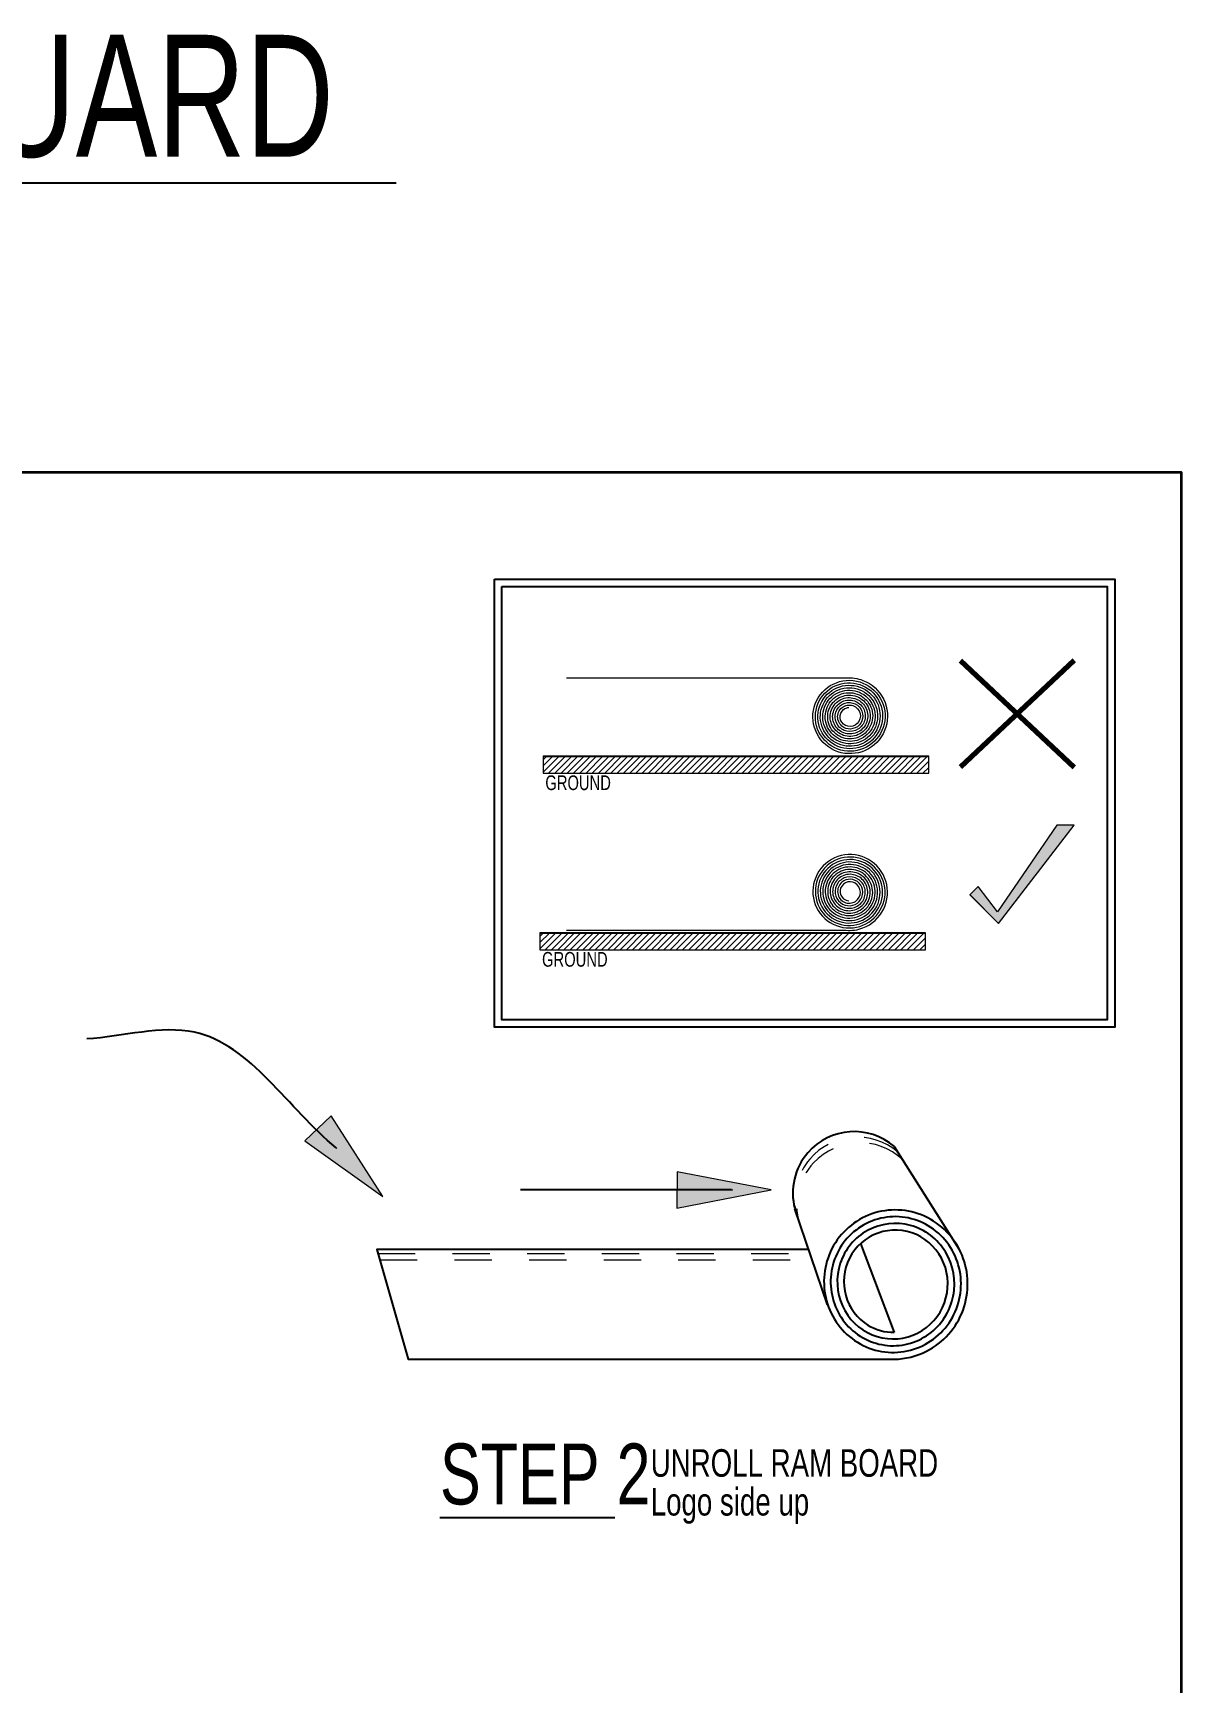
# Model space of a CAD drawing. Header units: inches. Extents: x -9 to 49, y -7 to 10.3.
# Drawn here: x 28.03 to 31.106, y 5.91 to 10.329 of the extents above; entities that cross this region are included whole.
import ezdxf

# ---------------------------------------------------------------- set-up
doc = ezdxf.new("R2010")
doc.units = ezdxf.units.IN
doc.header["$MEASUREMENT"] = 0
for name, pattern in [('AI-Linetype-6', [0.048611, 0.027778, -0.020833]), ('AI-Linetype-62', [0.048611, 0.027778, -0.020833]), ('AI-Linetype-63', [0.048611, 0.027778, -0.020833]), ('AI-Linetype-7', [0.048611, 0.027778, -0.020833])]:
    doc.linetypes.add(name, pattern=pattern)
for name, color, linetype in [('A-Anno-Titl-Otln', 7, 'Continuous'), ('A-ANNO-TXT', 7, 'Continuous'), ('A-LINE-HIDDEN', 7, 'Continuous'), ('A-LINE-HVY', 7, 'Continuous'), ('A-LINE-LIGHT', 7, 'Continuous'), ('A-LINE-SCREEN', 7, 'Continuous')]:
    doc.layers.add(name, color=color, linetype=linetype)

# ---------------------------------------------------------------- blocks, each defined once
blk = doc.blocks.new('block 12')
at = {"layer": 'A-LINE-SCREEN', "lineweight": 0}
for points in [[(30.4215, 7.8719), (30.4215, 7.9172), (29.3884, 7.9172), (29.3884, 7.8719), (30.4215, 7.8719)], [(29.3884, 7.9077), (29.3978, 7.9172)], [(29.3884, 7.891), (29.4145, 7.9172)], [(29.3884, 7.8743), (29.4313, 7.9172)], [(29.4027, 7.8719), (29.448, 7.9172)], [(29.4194, 7.8719), (29.4647, 7.9172)], [(29.4362, 7.8719), (29.4814, 7.9172)], [(29.4529, 7.8719), (29.4982, 7.9172)], [(29.4696, 7.8719), (29.5149, 7.9172)], [(29.4863, 7.8719), (29.5316, 7.9172)], [(29.5031, 7.8719), (29.5483, 7.9172)], [(29.5198, 7.8719), (29.5651, 7.9172)], [(29.5365, 7.8719), (29.5818, 7.9172)], [(29.5532, 7.8719), (29.5985, 7.9172)], [(29.57, 7.8719), (29.6152, 7.9172)], [(29.5867, 7.8719), (29.6319, 7.9172)], [(29.6034, 7.8719), (29.6487, 7.9172)], [(29.6201, 7.8719), (29.6654, 7.9172)], [(29.6369, 7.8719), (29.6821, 7.9172)], [(29.6536, 7.8719), (29.6988, 7.9172)], [(29.6703, 7.8719), (29.7156, 7.9172)], [(29.687, 7.8719), (29.7323, 7.9172)], [(29.7037, 7.8719), (29.749, 7.9172)], [(29.7205, 7.8719), (29.7657, 7.9172)], [(29.7372, 7.8719), (29.7825, 7.9172)], [(29.7539, 7.8719), (29.7992, 7.9172)], [(29.7706, 7.8719), (29.8159, 7.9172)], [(29.7874, 7.8719), (29.8326, 7.9172)], [(29.8041, 7.8719), (29.8494, 7.9172)], [(29.8208, 7.8719), (29.8661, 7.9172)], [(29.8375, 7.8719), (29.8828, 7.9172)], [(29.8543, 7.8719), (29.8995, 7.9172)], [(29.871, 7.8719), (29.9163, 7.9172)], [(29.8877, 7.8719), (29.933, 7.9172)], [(29.9044, 7.8719), (29.9497, 7.9172)], [(29.9212, 7.8719), (29.9664, 7.9172)], [(29.9379, 7.8719), (29.9831, 7.9172)], [(29.9546, 7.8719), (29.9999, 7.9172)], [(29.9713, 7.8719), (30.0166, 7.9172)], [(29.9881, 7.8719), (30.0333, 7.9172)], [(30.0048, 7.8719), (30.05, 7.9172)], [(30.0215, 7.8719), (30.0668, 7.9172)], [(30.0382, 7.8719), (30.0835, 7.9172)], [(30.0549, 7.8719), (30.1002, 7.9172)], [(30.0717, 7.8719), (30.1169, 7.9172)], [(30.0884, 7.8719), (30.1337, 7.9172)], [(30.1051, 7.8719), (30.1504, 7.9172)], [(30.1218, 7.8719), (30.1671, 7.9172)], [(30.1386, 7.8719), (30.1838, 7.9172)], [(30.1553, 7.8719), (30.2006, 7.9172)], [(30.172, 7.8719), (30.2173, 7.9172)], [(30.1887, 7.8719), (30.234, 7.9172)], [(30.2055, 7.8719), (30.2507, 7.9172)], [(30.2222, 7.8719), (30.2674, 7.9172)], [(30.2389, 7.8719), (30.2842, 7.9172)], [(30.2556, 7.8719), (30.3009, 7.9172)], [(30.2724, 7.8719), (30.3176, 7.9172)], [(30.2891, 7.8719), (30.3343, 7.9172)], [(30.3058, 7.8719), (30.3511, 7.9172)], [(30.3225, 7.8719), (30.3678, 7.9172)], [(30.3392, 7.8719), (30.3845, 7.9172)], [(30.356, 7.8719), (30.4012, 7.9172)], [(30.3727, 7.8719), (30.418, 7.9172)], [(30.3894, 7.8719), (30.4215, 7.9039)], [(30.4061, 7.8719), (30.4215, 7.8872)]]:
    blk.add_lwpolyline(points, dxfattribs=at)
blk = doc.blocks.new('block 13')
at = {"layer": 'A-LINE-SCREEN', "color": 8, "lineweight": 25}
blk.add_lwpolyline([(29.3884, 7.9172), (30.4215, 7.9172)], dxfattribs=at)
blk = doc.blocks.new('block 14')
at = {"layer": 'A-LINE-SCREEN', "lineweight": 0}
for points in [[(30.4303, 8.3452), (30.4303, 8.3904), (29.3972, 8.3904), (29.3972, 8.3452), (30.4303, 8.3452)], [(29.3972, 8.381), (29.4067, 8.3904)], [(29.3972, 8.3643), (29.4234, 8.3904)], [(29.3972, 8.3476), (29.4401, 8.3904)], [(29.4116, 8.3452), (29.4568, 8.3904)], [(29.4283, 8.3452), (29.4736, 8.3904)], [(29.445, 8.3452), (29.4903, 8.3904)], [(29.4617, 8.3452), (29.507, 8.3904)], [(29.4785, 8.3452), (29.5237, 8.3904)], [(29.4952, 8.3452), (29.5404, 8.3904)], [(29.5119, 8.3452), (29.5572, 8.3904)], [(29.5286, 8.3452), (29.5739, 8.3904)], [(29.5454, 8.3452), (29.5906, 8.3904)], [(29.5621, 8.3452), (29.6073, 8.3904)], [(29.5788, 8.3452), (29.6241, 8.3904)], [(29.5955, 8.3452), (29.6408, 8.3904)], [(29.6122, 8.3452), (29.6575, 8.3904)], [(29.629, 8.3452), (29.6742, 8.3904)], [(29.6457, 8.3452), (29.691, 8.3904)], [(29.6624, 8.3452), (29.7077, 8.3904)], [(29.6791, 8.3452), (29.7244, 8.3904)], [(29.6959, 8.3452), (29.7411, 8.3904)], [(29.7126, 8.3452), (29.7579, 8.3904)], [(29.7293, 8.3452), (29.7746, 8.3904)], [(29.746, 8.3452), (29.7913, 8.3904)], [(29.7628, 8.3452), (29.808, 8.3904)], [(29.7795, 8.3452), (29.8248, 8.3904)], [(29.7962, 8.3452), (29.8415, 8.3904)], [(29.8129, 8.3452), (29.8582, 8.3904)], [(29.8297, 8.3452), (29.8749, 8.3904)], [(29.8464, 8.3452), (29.8916, 8.3904)], [(29.8631, 8.3452), (29.9084, 8.3904)], [(29.8798, 8.3452), (29.9251, 8.3904)], [(29.8966, 8.3452), (29.9418, 8.3904)], [(29.9133, 8.3452), (29.9585, 8.3904)], [(29.93, 8.3452), (29.9753, 8.3904)], [(29.9467, 8.3452), (29.992, 8.3904)], [(29.9634, 8.3452), (30.0087, 8.3904)], [(29.9802, 8.3452), (30.0254, 8.3904)], [(29.9969, 8.3452), (30.0422, 8.3904)], [(30.0136, 8.3452), (30.0589, 8.3904)], [(30.0303, 8.3452), (30.0756, 8.3904)], [(30.0471, 8.3452), (30.0923, 8.3904)], [(30.0638, 8.3452), (30.1091, 8.3904)], [(30.0805, 8.3452), (30.1258, 8.3904)], [(30.0972, 8.3452), (30.1425, 8.3904)], [(30.114, 8.3452), (30.1592, 8.3904)], [(30.1307, 8.3452), (30.1759, 8.3904)], [(30.1474, 8.3452), (30.1927, 8.3904)], [(30.1641, 8.3452), (30.2094, 8.3904)], [(30.1809, 8.3452), (30.2261, 8.3904)], [(30.1976, 8.3452), (30.2428, 8.3904)], [(30.2143, 8.3452), (30.2596, 8.3904)], [(30.231, 8.3452), (30.2763, 8.3904)], [(30.2477, 8.3452), (30.293, 8.3904)], [(30.2645, 8.3452), (30.3097, 8.3904)], [(30.2812, 8.3452), (30.3265, 8.3904)], [(30.2979, 8.3452), (30.3432, 8.3904)], [(30.3146, 8.3452), (30.3599, 8.3904)], [(30.3314, 8.3452), (30.3766, 8.3904)], [(30.3481, 8.3452), (30.3934, 8.3904)], [(30.3648, 8.3452), (30.4101, 8.3904)], [(30.3815, 8.3452), (30.4268, 8.3904)], [(30.3983, 8.3452), (30.4303, 8.3772)], [(30.415, 8.3452), (30.4303, 8.3605)]]:
    blk.add_lwpolyline(points, dxfattribs=at)
blk = doc.blocks.new('block 15')
at = {"layer": 'A-LINE-SCREEN', "color": 8, "lineweight": 25}
blk.add_lwpolyline([(29.3972, 8.3904), (30.4303, 8.3904)], dxfattribs=at)
blk = doc.blocks.new('block 179')
at = {"layer": 'A-LINE-HVY', "color": 7, "lineweight": 25}
blk.add_lwpolyline([(29.2862, 8.8449), (30.9088, 8.8449), (30.9088, 7.6844), (29.2862, 7.6844), (29.2862, 8.8449)], dxfattribs=at)
blk = doc.blocks.new('block 180')
at = {"layer": 'A-LINE-HVY', "color": 7, "lineweight": 25}
blk.add_lwpolyline([(29.2663, 8.8647), (30.9287, 8.8647), (30.9287, 7.6645), (29.2663, 7.6645), (29.2663, 8.8647)], dxfattribs=at)
blk = doc.blocks.new('block 181')
at = {"layer": 'A-LINE-HVY'}
blk.add_hatch(color=7, dxfattribs=at).paths.add_polyline_path([(30.8203, 8.2058), (30.7734, 8.2058), (30.6151, 7.9738), (30.5627, 8.0414), (30.5405, 8.0191), (30.6174, 7.9421)])
at = {"layer": 'A-LINE-HVY', "lineweight": 0}
blk.add_lwpolyline([(30.8203, 8.2058), (30.7734, 8.2058), (30.6151, 7.9738), (30.5627, 8.0414), (30.5405, 8.0191), (30.6174, 7.9421), (30.8203, 8.2058)], dxfattribs=at)
blk = doc.blocks.new('block 182')
at = {"layer": 'A-LINE-HVY'}
h = blk.add_hatch(color=7, dxfattribs=at)
h.dxf.hatch_style = 2
h.paths.add_polyline_path([(30.5401, 8.0195), (30.6174, 7.9421), (30.8203, 8.2058), (30.7734, 8.2058), (30.6151, 7.9738), (30.5627, 8.0414), (30.5405, 8.0191)])
at = {"layer": 'A-LINE-HVY', "lineweight": 0}
blk.add_lwpolyline([(30.5401, 8.0195), (30.6174, 7.9421), (30.8203, 8.2058), (30.7734, 8.2058), (30.6151, 7.9738), (30.5627, 8.0414), (30.5405, 8.0191)], dxfattribs=at)
blk = doc.blocks.new('block 201')
at = {"layer": 'A-LINE-HVY', "color": 7, "lineweight": 25}
blk.add_open_spline([(30.3385, 7.3444), (30.2699, 7.4039), (30.1659, 7.3965), (30.1064, 7.3279), (30.0708, 7.2868), (30.0577, 7.2308), (30.0715, 7.1782)], degree=3, knots=[0, 0, 0, 0, 1, 1, 1, 2, 2, 2, 2], dxfattribs=at)
blk = doc.blocks.new('block 318')
at = {"layer": 'A-LINE-HVY', "color": 7, "lineweight": 25}
blk.add_lwpolyline([(30.1087, 7.0682), (28.9515, 7.0682), (29.0349, 6.7747), (30.344, 6.7747)], dxfattribs=at)
blk = doc.blocks.new('block 319')
at = {"layer": 'A-LINE-HVY', "color": 7, "lineweight": 25}
blk.add_lwpolyline([(30.1588, 6.9204), (30.0717, 7.1775)], dxfattribs=at)
blk = doc.blocks.new('block 320')
at = {"layer": 'A-LINE-HVY', "color": 7, "lineweight": 25}
blk.add_lwpolyline([(30.512, 7.0698), (30.3387, 7.3437)], dxfattribs=at)
blk = doc.blocks.new('block 321')
at = {"layer": 'A-LINE-HVY', "color": 7, "lineweight": 25}
blk.add_open_spline([(30.3378, 6.7747), (30.3677, 6.7751), (30.3974, 6.7824), (30.4241, 6.7958), (30.4692, 6.8185), (30.505, 6.8589), (30.5224, 6.9063), (30.5398, 6.9536), (30.5386, 7.0074), (30.5196, 7.0535), (30.5005, 7.0996), (30.4638, 7.1376), (30.4193, 7.1577), (30.3748, 7.1779), (30.3231, 7.18), (30.2775, 7.164), (30.232, 7.1479), (30.1933, 7.1139), (30.1711, 7.0711), (30.149, 7.0282), (30.1438, 6.977), (30.1564, 6.931), (30.1691, 6.8849), (30.1994, 6.8444), (30.2392, 6.8199), (30.2791, 6.7954), (30.3279, 6.7871), (30.373, 6.7968), (30.418, 6.8064), (30.4587, 6.834), (30.4847, 6.8719), (30.5107, 6.9098), (30.5217, 6.9577), (30.5152, 7.0028), (30.5086, 7.048), (30.4846, 7.09), (30.4498, 7.118), (30.415, 7.146), (30.3698, 7.1598), (30.326, 7.1561), (30.2823, 7.1524), (30.2405, 7.1313), (30.2115, 7.0986), (30.1825, 7.0659), (30.1665, 7.022), (30.1674, 6.9785), (30.1683, 6.9351), (30.186, 6.8925), (30.2156, 6.8618), (30.2452, 6.8312), (30.2863, 6.8127), (30.328, 6.8109), (30.3697, 6.8091), (30.4116, 6.824), (30.4428, 6.8514), (30.474, 6.8787), (30.4942, 6.9182), (30.4984, 6.9592), (30.5027, 7.0003), (30.4909, 7.0425), (30.4666, 7.075), (30.4424, 7.1074), (30.4058, 7.1298), (30.3668, 7.1365), (30.3277, 7.1431), (30.2866, 7.1341), (30.254, 7.1122), (30.2215, 7.0902), (30.1979, 7.0555), (30.1891, 7.0175), (30.1804, 6.9794), (30.1865, 6.9383), (30.2055, 6.9049), (30.2245, 6.8715), (30.2562, 6.8462), (30.2921, 6.8352), (30.328, 6.8243), (30.3676, 6.8278), (30.4007, 6.8445), (30.4337, 6.8612), (30.4599, 6.8909), (30.4725, 6.9255), (30.4852, 6.9601), (30.4842, 6.9994), (30.4703, 7.0329), (30.4563, 7.0664), (30.4296, 7.0939), (30.3973, 7.1084), (30.365, 7.123), (30.3275, 7.1244), (30.2947, 7.1127), (30.2619, 7.101), (30.234, 7.0764), (30.2182, 7.0456), (30.2024, 7.0148), (30.1988, 6.978), (30.2079, 6.9451), (30.2171, 6.9122), (30.2388, 6.8834), (30.2673, 6.866), (30.2885, 6.853), (30.3133, 6.8464), (30.3378, 6.8469)], degree=3, knots=[0, 0, 0, 0, 1, 1, 1, 2, 2, 2, 3, 3, 3, 4, 4, 4, 5, 5, 5, 6, 6, 6, 7, 7, 7, 8, 8, 8, 9, 9, 9, 10, 10, 10, 11, 11, 11, 12, 12, 12, 13, 13, 13, 14, 14, 14, 15, 15, 15, 16, 16, 16, 17, 17, 17, 18, 18, 18, 19, 19, 19, 20, 20, 20, 21, 21, 21, 22, 22, 22, 23, 23, 23, 24, 24, 24, 25, 25, 25, 26, 26, 26, 27, 27, 27, 28, 28, 28, 29, 29, 29, 30, 30, 30, 31, 31, 31, 32, 32, 32, 33, 33, 33, 34, 34, 34, 34], dxfattribs=at)
blk = doc.blocks.new('block 478')
at = {"layer": 'A-LINE-LIGHT', "color": 7, "lineweight": 9}
blk.add_lwpolyline([(29.4595, 7.924), (30.2083, 7.924)], dxfattribs=at)
blk = doc.blocks.new('block 479')
at = {"layer": 'A-LINE-LIGHT', "color": 7, "lineweight": 9}
blk.add_open_spline([(30.2083, 7.924), (30.2238, 7.9226), (30.2395, 7.9248), (30.254, 7.9304), (30.2781, 7.9396), (30.2984, 7.9582), (30.3097, 7.9813), (30.3209, 8.0044), (30.3229, 8.0316), (30.3154, 8.0559), (30.3079, 8.0803), (30.2908, 8.1014), (30.2689, 8.1138), (30.2469, 8.1263), (30.2202, 8.13), (30.1959, 8.1242), (30.1715, 8.1183), (30.1497, 8.1029), (30.1361, 8.0821), (30.1224, 8.0613), (30.1171, 8.0354), (30.1213, 8.0111), (30.1256, 7.9868), (30.1393, 7.9644), (30.1589, 7.9497), (30.1784, 7.935), (30.2036, 7.9281), (30.2277, 7.9308), (30.2518, 7.9334), (30.2746, 7.9455), (30.2903, 7.9637), (30.306, 7.982), (30.3143, 8.0063), (30.3132, 8.0301), (30.3122, 8.0539), (30.3017, 8.0771), (30.2848, 8.0936), (30.2679, 8.1102), (30.2446, 8.1199), (30.2211, 8.1203), (30.1977, 8.1208), (30.1743, 8.112), (30.157, 8.0964), (30.1397, 8.0808), (30.1287, 8.0586), (30.1268, 8.0356), (30.1249, 8.0127), (30.132, 7.9891), (30.1462, 7.9712), (30.1604, 7.9533), (30.1815, 7.9411), (30.2039, 7.9378), (30.2264, 7.9345), (30.2499, 7.94), (30.2683, 7.9528), (30.2868, 7.9656), (30.3, 7.9855), (30.3047, 8.0073), (30.3094, 8.029), (30.3055, 8.0524), (30.2941, 8.0713), (30.2827, 8.0902), (30.264, 8.1045), (30.243, 8.1104), (30.2219, 8.1164), (30.1987, 8.114), (30.1795, 8.104), (30.1603, 8.0941), (30.1451, 8.0766), (30.138, 8.0564), (30.1308, 8.0361), (30.1317, 8.0133), (30.1403, 7.9938), (30.1488, 7.9743), (30.165, 7.9584), (30.1843, 7.9502), (30.2037, 7.9419), (30.2262, 7.9413), (30.2458, 7.9485), (30.2654, 7.9556), (30.282, 7.9704), (30.2913, 7.9889), (30.3006, 8.0073), (30.3025, 8.0293), (30.2968, 8.0489), (30.291, 8.0686), (30.2775, 8.0857), (30.2601, 8.096), (30.2426, 8.1063), (30.2213, 8.1096), (30.2017, 8.1051), (30.1821, 8.1007), (30.1645, 8.0886), (30.1533, 8.0722), (30.1422, 8.0557), (30.1376, 8.0351), (30.1407, 8.0156), (30.1438, 7.9962), (30.1545, 7.9782), (30.1699, 7.9663), (30.1853, 7.9543), (30.2052, 7.9486), (30.2244, 7.9504), (30.2436, 7.9522), (30.2619, 7.9616), (30.2745, 7.9759), (30.2871, 7.9902), (30.294, 8.0093), (30.2934, 8.0281), (30.2929, 8.047), (30.2849, 8.0655), (30.2717, 8.0787), (30.2585, 8.0919), (30.2402, 8.0998), (30.2218, 8.1004), (30.2033, 8.1011), (30.1848, 8.0944), (30.1711, 8.0824), (30.1573, 8.0703), (30.1485, 8.053), (30.1467, 8.035), (30.1449, 8.017), (30.1503, 7.9985), (30.1612, 7.9843), (30.1721, 7.9702), (30.1884, 7.9604), (30.2059, 7.9576), (30.2234, 7.9548), (30.2417, 7.9588), (30.2562, 7.9686), (30.2707, 7.9783), (30.2812, 7.9937), (30.2851, 8.0105), (30.289, 8.0274), (30.2861, 8.0455), (30.2775, 8.0603), (30.2689, 8.0751), (30.2546, 8.0863), (30.2384, 8.0911), (30.2222, 8.0959), (30.2044, 8.0943), (30.1894, 8.0868), (30.1745, 8.0793), (30.1627, 8.0661), (30.157, 8.0506), (30.1513, 8.0351), (30.1518, 8.0176), (30.1581, 8.0026), (30.1645, 7.9876), (30.1766, 7.9753), (30.1914, 7.9688), (30.2061, 7.9623), (30.2232, 7.9616), (30.2382, 7.9669), (30.2532, 7.9721), (30.2659, 7.9832), (30.2732, 7.9971), (30.2804, 8.011), (30.2821, 8.0276), (30.2779, 8.0425), (30.2738, 8.0575), (30.2638, 8.0705), (30.2507, 8.0785), (30.2376, 8.0864), (30.2216, 8.0891), (30.2068, 8.0859), (30.192, 8.0828), (30.1787, 8.0739), (30.1702, 8.0617), (30.1617, 8.0494), (30.1581, 8.034), (30.1602, 8.0195), (30.1623, 8.0049), (30.1702, 7.9914), (30.1815, 7.9824), (30.1929, 7.9734), (30.2076, 7.9689), (30.2219, 7.9701), (30.2361, 7.9713), (30.2497, 7.978), (30.2592, 7.9885), (30.2686, 7.9989), (30.2738, 8.013), (30.2736, 8.0269), (30.2733, 8.0408), (30.2676, 8.0544), (30.2581, 8.0642), (30.2485, 8.074), (30.2352, 8.0799), (30.2217, 8.0806), (30.2083, 8.0812), (30.1947, 8.0765), (30.1846, 8.0678), (30.1745, 8.0592), (30.168, 8.0467), (30.1665, 8.0336), (30.1651, 8.0206), (30.1688, 8.0072), (30.1766, 7.9969), (30.1843, 7.9866), (30.196, 7.9795), (30.2085, 7.9773), (30.221, 7.9751), (30.2342, 7.9779), (30.2447, 7.9847), (30.2551, 7.9916), (30.2627, 8.0025), (30.2656, 8.0144), (30.2685, 8.0264), (30.2666, 8.0393), (30.2606, 8.0498), (30.2547, 8.0604), (30.2446, 8.0684), (30.2332, 8.0719), (30.2219, 8.0754), (30.2093, 8.0744), (30.1988, 8.0693), (30.1882, 8.0641), (30.1799, 8.0549), (30.1758, 8.0442), (30.1717, 8.0334), (30.1719, 8.0212), (30.1762, 8.0108), (30.1805, 8.0003), (30.1889, 7.9917), (30.199, 7.9871), (30.2091, 7.9825), (30.2209, 7.982), (30.2312, 7.9855), (30.2415, 7.989), (30.2503, 7.9965), (30.2554, 8.0059), (30.2604, 8.0154), (30.2616, 8.0267), (30.2589, 8.0368), (30.2562, 8.047), (30.2495, 8.0559), (30.2407, 8.0613), (30.2319, 8.0667), (30.2212, 8.0686), (30.2113, 8.0666), (30.2014, 8.0645), (30.1924, 8.0587), (30.1867, 8.0506), (30.1809, 8.0425), (30.1785, 8.0323), (30.1798, 8.0227), (30.1812, 8.013), (30.1862, 8.0041), (30.1937, 7.9981), (30.2011, 7.9922), (30.2107, 7.9892), (30.22, 7.9899), (30.2292, 7.9906), (30.2381, 7.9949), (30.2443, 8.0016), (30.2504, 8.0083), (30.2538, 8.0174), (30.2537, 8.0263), (30.2536, 8.0352), (30.25, 8.0439), (30.244, 8.0502), (30.2379, 8.0565), (30.2295, 8.0603), (30.221, 8.0607), (30.2125, 8.0611), (30.204, 8.0582), (30.1977, 8.0529), (30.1892, 8.0457), (30.1849, 8.0342), (30.1864, 8.0235), (30.1879, 8.0129), (30.1951, 8.0034), (30.2046, 7.9991), (30.214, 7.9949), (30.2255, 7.9959), (30.2339, 8.0014), (30.2422, 8.0069), (30.2473, 8.0168), (30.2471, 8.0265), (30.2469, 8.0362), (30.2415, 8.0454), (30.2335, 8.0502), (30.2255, 8.055), (30.2152, 8.0553), (30.2072, 8.0513), (30.1992, 8.0472), (30.1937, 8.039), (30.1928, 8.0305), (30.192, 8.0219), (30.1958, 8.0132), (30.2023, 8.0081), (30.2063, 8.0051), (30.2111, 8.0033), (30.2159, 8.0031)], degree=3, knots=[0, 0, 0, 0, 1, 1, 1, 2, 2, 2, 3, 3, 3, 4, 4, 4, 5, 5, 5, 6, 6, 6, 7, 7, 7, 8, 8, 8, 9, 9, 9, 10, 10, 10, 11, 11, 11, 12, 12, 12, 13, 13, 13, 14, 14, 14, 15, 15, 15, 16, 16, 16, 17, 17, 17, 18, 18, 18, 19, 19, 19, 20, 20, 20, 21, 21, 21, 22, 22, 22, 23, 23, 23, 24, 24, 24, 25, 25, 25, 26, 26, 26, 27, 27, 27, 28, 28, 28, 29, 29, 29, 30, 30, 30, 31, 31, 31, 32, 32, 32, 33, 33, 33, 34, 34, 34, 35, 35, 35, 36, 36, 36, 37, 37, 37, 38, 38, 38, 39, 39, 39, 40, 40, 40, 41, 41, 41, 42, 42, 42, 43, 43, 43, 44, 44, 44, 45, 45, 45, 46, 46, 46, 47, 47, 47, 48, 48, 48, 49, 49, 49, 50, 50, 50, 51, 51, 51, 52, 52, 52, 53, 53, 53, 54, 54, 54, 55, 55, 55, 56, 56, 56, 57, 57, 57, 58, 58, 58, 59, 59, 59, 60, 60, 60, 61, 61, 61, 62, 62, 62, 63, 63, 63, 64, 64, 64, 65, 65, 65, 66, 66, 66, 67, 67, 67, 68, 68, 68, 69, 69, 69, 70, 70, 70, 71, 71, 71, 72, 72, 72, 73, 73, 73, 74, 74, 74, 75, 75, 75, 76, 76, 76, 77, 77, 77, 78, 78, 78, 79, 79, 79, 80, 80, 80, 81, 81, 81, 82, 82, 82, 83, 83, 83, 84, 84, 84, 85, 85, 85, 86, 86, 86, 87, 87, 87, 88, 88, 88, 89, 89, 89, 90, 90, 90, 91, 91, 91, 92, 92, 92, 93, 93, 93, 94, 94, 94, 95, 95, 95, 96, 96, 96, 97, 97, 97, 98, 98, 98, 98], dxfattribs=at)
blk = doc.blocks.new('block 480')
at = {"layer": 'A-LINE-LIGHT', "color": 7, "lineweight": 9}
blk.add_lwpolyline([(29.4595, 8.6001), (30.2083, 8.6001)], dxfattribs=at)
blk = doc.blocks.new('block 481')
at = {"layer": 'A-LINE-LIGHT', "color": 7, "lineweight": 9}
blk.add_open_spline([(30.2083, 8.6001), (30.2238, 8.6015), (30.2395, 8.5993), (30.254, 8.5938), (30.2781, 8.5845), (30.2984, 8.5659), (30.3097, 8.5428), (30.3209, 8.5198), (30.3229, 8.4925), (30.3154, 8.4682), (30.3079, 8.4439), (30.2908, 8.4227), (30.2689, 8.4103), (30.2469, 8.3978), (30.2202, 8.3941), (30.1959, 8.3999), (30.1715, 8.4058), (30.1497, 8.4212), (30.1361, 8.442), (30.1224, 8.4628), (30.1171, 8.4887), (30.1213, 8.513), (30.1256, 8.5373), (30.1393, 8.5597), (30.1589, 8.5744), (30.1784, 8.5891), (30.2036, 8.596), (30.2277, 8.5933), (30.2518, 8.5907), (30.2746, 8.5786), (30.2903, 8.5604), (30.306, 8.5421), (30.3143, 8.5178), (30.3132, 8.494), (30.3122, 8.4702), (30.3017, 8.447), (30.2848, 8.4305), (30.2679, 8.4139), (30.2446, 8.4042), (30.2211, 8.4038), (30.1977, 8.4033), (30.1743, 8.4121), (30.157, 8.4277), (30.1397, 8.4433), (30.1287, 8.4655), (30.1268, 8.4885), (30.1249, 8.5115), (30.132, 8.535), (30.1462, 8.5529), (30.1604, 8.5708), (30.1815, 8.583), (30.2039, 8.5863), (30.2264, 8.5896), (30.2499, 8.5841), (30.2683, 8.5713), (30.2868, 8.5585), (30.3, 8.5386), (30.3047, 8.5168), (30.3094, 8.4951), (30.3055, 8.4717), (30.2941, 8.4528), (30.2827, 8.4339), (30.264, 8.4196), (30.243, 8.4137), (30.2219, 8.4077), (30.1987, 8.4101), (30.1795, 8.4201), (30.1603, 8.43), (30.1451, 8.4475), (30.138, 8.4677), (30.1308, 8.488), (30.1317, 8.5108), (30.1403, 8.5303), (30.1488, 8.5498), (30.165, 8.5657), (30.1843, 8.5739), (30.2037, 8.5822), (30.2262, 8.5828), (30.2458, 8.5756), (30.2654, 8.5685), (30.282, 8.5537), (30.2913, 8.5352), (30.3006, 8.5168), (30.3025, 8.4948), (30.2968, 8.4752), (30.291, 8.4556), (30.2775, 8.4384), (30.2601, 8.4281), (30.2426, 8.4178), (30.2213, 8.4146), (30.2017, 8.419), (30.1821, 8.4234), (30.1645, 8.4355), (30.1533, 8.4519), (30.1422, 8.4684), (30.1376, 8.489), (30.1407, 8.5085), (30.1438, 8.5279), (30.1545, 8.5459), (30.1699, 8.5578), (30.1853, 8.5698), (30.2052, 8.5755), (30.2244, 8.5737), (30.2436, 8.5719), (30.2619, 8.5626), (30.2745, 8.5482), (30.2871, 8.5339), (30.294, 8.5148), (30.2934, 8.496), (30.2929, 8.4771), (30.2849, 8.4587), (30.2717, 8.4454), (30.2585, 8.4322), (30.2402, 8.4243), (30.2218, 8.4237), (30.2033, 8.4231), (30.1848, 8.4297), (30.1711, 8.4418), (30.1573, 8.4538), (30.1485, 8.4711), (30.1467, 8.4891), (30.1449, 8.5071), (30.1503, 8.5256), (30.1612, 8.5398), (30.1721, 8.5539), (30.1884, 8.5637), (30.2059, 8.5665), (30.2234, 8.5694), (30.2417, 8.5653), (30.2562, 8.5555), (30.2707, 8.5458), (30.2812, 8.5304), (30.2851, 8.5136), (30.289, 8.4967), (30.2861, 8.4786), (30.2775, 8.4638), (30.2689, 8.4491), (30.2546, 8.4379), (30.2384, 8.433), (30.2222, 8.4282), (30.2044, 8.4298), (30.1894, 8.4373), (30.1745, 8.4448), (30.1627, 8.458), (30.157, 8.4735), (30.1513, 8.489), (30.1518, 8.5065), (30.1581, 8.5215), (30.1645, 8.5365), (30.1766, 8.5488), (30.1914, 8.5553), (30.2061, 8.5618), (30.2232, 8.5625), (30.2382, 8.5572), (30.2532, 8.552), (30.2659, 8.5409), (30.2732, 8.527), (30.2804, 8.5131), (30.2821, 8.4965), (30.2779, 8.4816), (30.2738, 8.4667), (30.2638, 8.4536), (30.2507, 8.4456), (30.2376, 8.4377), (30.2216, 8.4351), (30.2068, 8.4382), (30.192, 8.4413), (30.1787, 8.4502), (30.1702, 8.4624), (30.1617, 8.4747), (30.1581, 8.4901), (30.1602, 8.5046), (30.1623, 8.5192), (30.1702, 8.5327), (30.1815, 8.5417), (30.1929, 8.5507), (30.2076, 8.5552), (30.2219, 8.554), (30.2361, 8.5528), (30.2497, 8.5461), (30.2592, 8.5356), (30.2686, 8.5252), (30.2738, 8.5111), (30.2736, 8.4972), (30.2733, 8.4833), (30.2676, 8.4697), (30.2581, 8.4599), (30.2485, 8.4501), (30.2352, 8.4442), (30.2217, 8.4436), (30.2083, 8.4429), (30.1947, 8.4476), (30.1846, 8.4563), (30.1745, 8.4649), (30.168, 8.4774), (30.1665, 8.4905), (30.1651, 8.5035), (30.1688, 8.5169), (30.1766, 8.5272), (30.1843, 8.5375), (30.196, 8.5446), (30.2085, 8.5468), (30.221, 8.549), (30.2342, 8.5462), (30.2447, 8.5394), (30.2551, 8.5325), (30.2627, 8.5216), (30.2656, 8.5097), (30.2685, 8.4977), (30.2666, 8.4848), (30.2606, 8.4743), (30.2547, 8.4638), (30.2446, 8.4557), (30.2332, 8.4522), (30.2219, 8.4487), (30.2093, 8.4497), (30.1988, 8.4549), (30.1882, 8.46), (30.1799, 8.4692), (30.1758, 8.4799), (30.1717, 8.4907), (30.1719, 8.5029), (30.1762, 8.5133), (30.1805, 8.5238), (30.1889, 8.5324), (30.199, 8.537), (30.2091, 8.5416), (30.2209, 8.5421), (30.2312, 8.5386), (30.2415, 8.5351), (30.2503, 8.5276), (30.2554, 8.5182), (30.2604, 8.5087), (30.2616, 8.4974), (30.2589, 8.4873), (30.2562, 8.4771), (30.2495, 8.4682), (30.2407, 8.4628), (30.2319, 8.4574), (30.2212, 8.4555), (30.2113, 8.4575), (30.2014, 8.4596), (30.1924, 8.4654), (30.1867, 8.4735), (30.1809, 8.4816), (30.1785, 8.4918), (30.1798, 8.5014), (30.1812, 8.5111), (30.1862, 8.52), (30.1937, 8.526), (30.2011, 8.532), (30.2107, 8.5349), (30.22, 8.5342), (30.2292, 8.5335), (30.2381, 8.5292), (30.2443, 8.5225), (30.2504, 8.5158), (30.2538, 8.5067), (30.2537, 8.4978), (30.2536, 8.4889), (30.25, 8.4802), (30.244, 8.4739), (30.2379, 8.4676), (30.2295, 8.4638), (30.221, 8.4634), (30.2125, 8.463), (30.204, 8.4659), (30.1977, 8.4713), (30.1892, 8.4784), (30.1849, 8.4899), (30.1864, 8.5006), (30.1879, 8.5112), (30.1951, 8.5207), (30.2046, 8.525), (30.214, 8.5293), (30.2255, 8.5283), (30.2339, 8.5227), (30.2422, 8.5172), (30.2473, 8.5073), (30.2471, 8.4976), (30.2469, 8.488), (30.2415, 8.4787), (30.2335, 8.4739), (30.2255, 8.4691), (30.2152, 8.4688), (30.2072, 8.4728), (30.1992, 8.4769), (30.1937, 8.4851), (30.1928, 8.4936), (30.192, 8.5022), (30.1958, 8.5109), (30.2023, 8.516), (30.2063, 8.519), (30.2111, 8.5208), (30.2159, 8.5211)], degree=3, knots=[0, 0, 0, 0, 1, 1, 1, 2, 2, 2, 3, 3, 3, 4, 4, 4, 5, 5, 5, 6, 6, 6, 7, 7, 7, 8, 8, 8, 9, 9, 9, 10, 10, 10, 11, 11, 11, 12, 12, 12, 13, 13, 13, 14, 14, 14, 15, 15, 15, 16, 16, 16, 17, 17, 17, 18, 18, 18, 19, 19, 19, 20, 20, 20, 21, 21, 21, 22, 22, 22, 23, 23, 23, 24, 24, 24, 25, 25, 25, 26, 26, 26, 27, 27, 27, 28, 28, 28, 29, 29, 29, 30, 30, 30, 31, 31, 31, 32, 32, 32, 33, 33, 33, 34, 34, 34, 35, 35, 35, 36, 36, 36, 37, 37, 37, 38, 38, 38, 39, 39, 39, 40, 40, 40, 41, 41, 41, 42, 42, 42, 43, 43, 43, 44, 44, 44, 45, 45, 45, 46, 46, 46, 47, 47, 47, 48, 48, 48, 49, 49, 49, 50, 50, 50, 51, 51, 51, 52, 52, 52, 53, 53, 53, 54, 54, 54, 55, 55, 55, 56, 56, 56, 57, 57, 57, 58, 58, 58, 59, 59, 59, 60, 60, 60, 61, 61, 61, 62, 62, 62, 63, 63, 63, 64, 64, 64, 65, 65, 65, 66, 66, 66, 67, 67, 67, 68, 68, 68, 69, 69, 69, 70, 70, 70, 71, 71, 71, 72, 72, 72, 73, 73, 73, 74, 74, 74, 75, 75, 75, 76, 76, 76, 77, 77, 77, 78, 78, 78, 79, 79, 79, 80, 80, 80, 81, 81, 81, 82, 82, 82, 83, 83, 83, 84, 84, 84, 85, 85, 85, 86, 86, 86, 87, 87, 87, 88, 88, 88, 89, 89, 89, 90, 90, 90, 91, 91, 91, 92, 92, 92, 93, 93, 93, 94, 94, 94, 95, 95, 95, 96, 96, 96, 97, 97, 97, 98, 98, 98, 98], dxfattribs=at)
blk = doc.blocks.new('block 482')
at = {"layer": 'A-LINE-LIGHT', "color": 7, "lineweight": 70}
blk.add_lwpolyline([(30.8203, 8.6467), (30.5153, 8.3612)], dxfattribs=at)
blk = doc.blocks.new('block 483')
at = {"layer": 'A-LINE-LIGHT', "color": 7, "lineweight": 70}
blk.add_lwpolyline([(30.5153, 8.6467), (30.8203, 8.3612)], dxfattribs=at)
blk = doc.blocks.new('block 509')
at = {"layer": 'A-LINE-LIGHT', "color": 7, "linetype": 'AI-Linetype-6', "lineweight": 5}
blk.add_open_spline([(30.3479, 7.3297), (30.2775, 7.3897), (30.1718, 7.3814), (30.1118, 7.311), (30.0777, 7.2712), (30.0643, 7.2177), (30.0755, 7.1664)], degree=3, knots=[0, 0, 0, 0, 1, 1, 1, 2, 2, 2, 2], dxfattribs=at)
blk = doc.blocks.new('block 510')
at = {"layer": 'A-LINE-LIGHT', "color": 7, "linetype": 'AI-Linetype-7', "lineweight": 5}
blk.add_open_spline([(30.3601, 7.3098), (30.2918, 7.3732), (30.185, 7.3691), (30.1217, 7.3008), (30.0817, 7.2577), (30.067, 7.1969), (30.083, 7.1403)], degree=3, knots=[0, 0, 0, 0, 1, 1, 1, 2, 2, 2, 2], dxfattribs=at)
blk = doc.blocks.new('block 596')
at = {"layer": 'A-LINE-LIGHT', "color": 7, "lineweight": 25}
blk.add_lwpolyline([(30.3385, 6.846), (30.2483, 7.0847)], dxfattribs=at)
blk = doc.blocks.new('block 637')
h = blk.add_hatch(color=7)
h.dxf.hatch_style = 2
h.paths.add_polyline_path([(28.8424, 7.3413), (28.8439, 7.3396), (28.8419, 7.3407)])
at = {"lineweight": 0}
blk.add_lwpolyline([(28.8424, 7.3413), (28.8439, 7.3396), (28.8419, 7.3407), (28.8424, 7.3413)], dxfattribs=at)
at = {"color": 7, "lineweight": 25}
blk.add_open_spline([(28.8422, 7.341), (28.7157, 7.4442), (28.6122, 7.6187), (28.4628, 7.6508), (28.3745, 7.6697), (28.2702, 7.6389), (28.1739, 7.633)], degree=3, knots=[0, 0, 0, 0, 1, 1, 1, 2, 2, 2, 2], dxfattribs=at)
blk = doc.blocks.new('block 638')
h = blk.add_hatch(color=7)
h.dxf.hatch_style = 2
h.paths.add_polyline_path([(29.9019, 7.2287), (29.9041, 7.2283), (29.9019, 7.2279)])
at = {"color": 7, "lineweight": 25}
blk.add_lwpolyline([(29.9019, 7.2283), (29.3361, 7.2283)], dxfattribs=at)
at = {"lineweight": 0}
blk.add_lwpolyline([(29.9019, 7.2287), (29.9041, 7.2283), (29.9019, 7.2279), (29.9019, 7.2287)], dxfattribs=at)
blk = doc.blocks.new('block 683')
at = {"color": 7, "lineweight": 35}
blk.add_lwpolyline([(23.8395, 0.4805), (23.8395, 9.152), (31.1065, 9.152), (31.1065, 0.4805), (23.8395, 0.4805)], dxfattribs=at)
blk = doc.blocks.new('block 711')
at = {"layer": 'A-LINE-HIDDEN', "color": 7, "linetype": 'AI-Linetype-62', "lineweight": 5}
blk.add_lwpolyline([(28.9593, 7.041), (30.118, 7.041)], dxfattribs=at)
blk = doc.blocks.new('block 712')
at = {"layer": 'A-LINE-HIDDEN', "color": 7, "linetype": 'AI-Linetype-63', "lineweight": 5}
blk.add_lwpolyline([(28.9544, 7.0581), (30.1122, 7.0581)], dxfattribs=at)
blk = doc.blocks.new('block 785')
at = {"layer": 'A-ANNO-TXT', "color": 7, "insert": (29.4029, 8.2991), "char_height": 0.039418, "attachment_point": 7}
blk.add_mtext('\\fMyriad Pro|b0|i0|c0|p34;\\W0.75;GROUND', dxfattribs=at)
blk = doc.blocks.new('block 786')
at = {"layer": 'A-ANNO-TXT', "color": 7, "insert": (29.3941, 7.8259), "char_height": 0.039418, "attachment_point": 7}
blk.add_mtext('\\fMyriad Pro|b0|i0|c0|p34;\\W0.75;GROUND', dxfattribs=at)
blk = doc.blocks.new('block 791')
at = {"layer": 'A-ANNO-TXT', "color": 7, "char_height": 0.073909, "attachment_point": 7}
for s, insert in [('\\fMyriad Pro|b0|i0|c0|p34;\\W0.75;UNROLL RAM BOARD', (29.6854, 6.4586)), ('\\fMyriad Pro|b0|i0|c0|p34;\\W0.75;Logo side up ', (29.6854, 6.3334))]:
    blk.add_mtext(s, dxfattribs=dict(at, insert=insert))
blk = doc.blocks.new('block 810')
at = {"layer": 'A-ANNO-TXT', "color": 2, "lineweight": 25}
blk.add_lwpolyline([(26.67, 9.9271), (29.003, 9.9271)], dxfattribs=at)
at = {"layer": 'A-ANNO-TXT', "color": 2, "insert": (26.67, 9.9924), "char_height": 0.32663, "attachment_point": 7}
blk.add_mtext('\\fMyriad Pro|b0|i0|c0|p34;\\W0.75;WALL GUARD', dxfattribs=at)
blk = doc.blocks.new('block 875')
at = {"layer": 'A-Anno-Titl-Otln', "color": 7, "lineweight": 35}
blk.add_lwpolyline([(23.8395, 9.152), (31.1065, 9.152)], dxfattribs=at)
blk = doc.blocks.new('block 876')
at = {"layer": 'A-Anno-Titl-Otln', "color": 7, "lineweight": 35}
blk.add_lwpolyline([(31.1065, 9.152), (31.1065, -0.5373)], dxfattribs=at)

msp = doc.modelspace()

# ---------------------------------------------------------------- hatches: boundary and pattern name
at = {"layer": 'A-LINE-LIGHT'}
h = msp.add_hatch(color=7, dxfattribs=at)
h.dxf.hatch_style = 2
h.paths.add_polyline_path([(28.9678, 7.2108), (28.8287, 7.4264), (28.758, 7.3597)])
h = msp.add_hatch(color=7, dxfattribs=at)
h.dxf.hatch_style = 2
h.paths.add_polyline_path([(30.0083, 7.2282), (29.7564, 7.2769), (29.7556, 7.1797)])

# ---------------------------------------------------------------- linework, layer by layer
at = {"layer": 'A-ANNO-TXT', "color": 7, "lineweight": 25}
msp.add_lwpolyline([(29.1205, 6.3505), (29.5887, 6.3505)], dxfattribs=at)
at = {"layer": 'A-LINE-LIGHT', "lineweight": 0}
for points in [[(28.9678, 7.2108), (28.8287, 7.4264), (28.758, 7.3597), (28.9678, 7.2108)], [(30.0083, 7.2282), (29.7564, 7.2769), (29.7556, 7.1797), (30.0083, 7.2282)]]:
    msp.add_lwpolyline(points, dxfattribs=at)
at = {"layer": 'A-LINE-LIGHT', "color": 7, "lineweight": 9}
msp.add_lwpolyline([(29.8274, 7.1762)], dxfattribs=at)

# ---------------------------------------------------------------- block references
for name in ['block 683', 'block 637', 'block 638']:
    msp.add_blockref(name, (0, 0))
at = {"layer": 'A-Anno-Titl-Otln'}
for name in ['block 875', 'block 876']:
    msp.add_blockref(name, (0, 0), dxfattribs=at)
at = {"layer": 'A-ANNO-TXT'}
for name in ['block 810', 'block 785', 'block 786', 'block 791']:
    msp.add_blockref(name, (0, 0), dxfattribs=at)
at = {"layer": 'A-LINE-HIDDEN'}
for name in ['block 712', 'block 711']:
    msp.add_blockref(name, (0, 0), dxfattribs=at)
at = {"layer": 'A-LINE-HVY'}
for name in ['block 180', 'block 179', 'block 182', 'block 181', 'block 201', 'block 320', 'block 319', 'block 321', 'block 318']:
    msp.add_blockref(name, (0, 0), dxfattribs=at)
at = {"layer": 'A-LINE-LIGHT'}
for name in ['block 482', 'block 483', 'block 480', 'block 481', 'block 479', 'block 478', 'block 509', 'block 510', 'block 596']:
    msp.add_blockref(name, (0, 0), dxfattribs=at)
at = {"layer": 'A-LINE-SCREEN'}
for name in ['block 14', 'block 15', 'block 12', 'block 13']:
    msp.add_blockref(name, (0, 0), dxfattribs=at)

# ---------------------------------------------------------------- texts
at = {"layer": 'A-ANNO-TXT', "color": 7, "insert": (29.1205, 6.3831), "char_height": 0.163315, "attachment_point": 7}
msp.add_mtext('\\fMyriad Pro|b0|i0|c0|p34;\\W0.75;STEP 2', dxfattribs=at)

doc.saveas('drawing.dxf')
